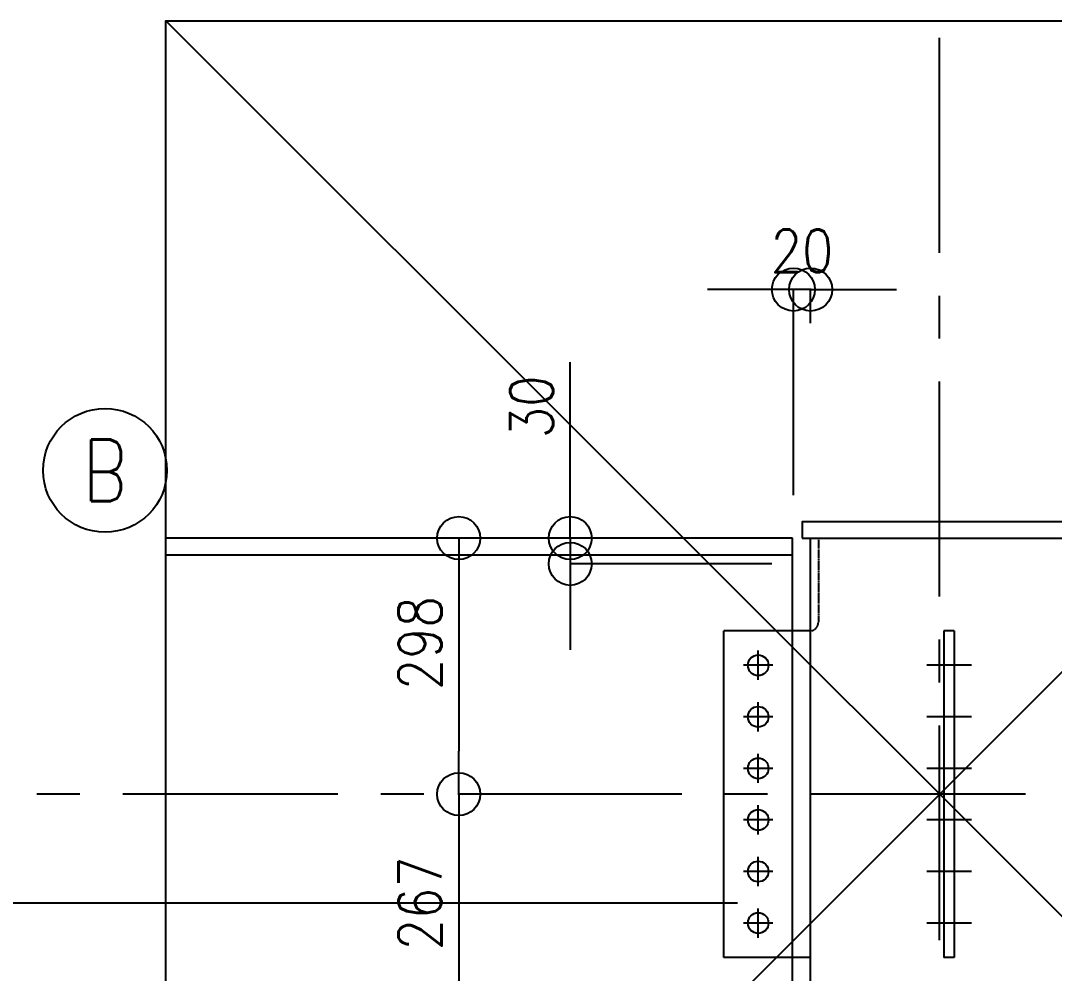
# Model space of a CAD drawing. Extents: x -668440 to 1010955, y -1678500 to 210463.
# Drawn here: x -547837 to -535813, y -997828 to -986743 of the extents above; entities that cross this region are included whole.
import ezdxf
from ezdxf.enums import TextEntityAlignment as Align

# ---------------------------------------------------------------- set-up
doc = ezdxf.new("R2010")
doc.units = 0
doc.header["$MEASUREMENT"] = 0
doc.linetypes.add('CENTER', pattern=[2, 1.25, -0.25, 0.25, -0.25])
doc.linetypes.add('HASEN_S', pattern=[2, 1.5, -0.5])
doc.layers.get('0').update_dxf_attribs({"color": 3, "linetype": 'CONTINUOUS'})
doc.layers.get('Defpoints').update_dxf_attribs({"color": 251, "linetype": 'CONTINUOUS'})
doc.layers.add('00_ADDL', color=253, linetype='CONTINUOUS', plot=False)
for name, color, linetype in [('100', 5, 'CENTER'), ('_1-3_L-CS', 1, 'CONTINUOUS'), ('_5-6_GS-M', 6, 'CONTINUOUS'), ('_B-2_PL-M', 3, 'CONTINUOUS'), ('_B-3_PL-H', 4, 'HASEN_S'), ('_B-6_BN-M', 3, 'CONTINUOUS'), ('BOLT', 4, 'CONTINUOUS'), ('cfhole_u', 7, 'CONTINUOUS'), ('COL_H-300x300x10x15x13', 7, 'CONTINUOUS'), ('SH400-12-6-0-M22@60(0.0)', 7, 'CONTINUOUS'), ('standard2', 2, 'CONTINUOUS')]:
    doc.layers.add(name, color=color, linetype=linetype)
doc.styles.add('DRACAD', font='txt', dxfattribs={"width": 0.85, "bigfont": 'extfont2'})
doc.styles.add('S000', font='simplex.shx', dxfattribs={"width": 0.7, "bigfont": 'extfont2.shx'})
doc.styles.get("Standard").update_dxf_attribs({"font": 'Osaka.ttc'})
doc.dimstyles.new('ISO-25', dxfattribs={"dimtxt": 2.5, "dimasz": 2.5, "dimexe": 1.25, "dimexo": 0.625, "dimtad": 1, "dimdec": 4, "dimdsep": 46, "dimtxsty": 'Standard', "dimcen": 2.5, "dimadec": 0, "dimazin": 0, "dimtfac": 1, "dimtdec": 4, "dimtmove": 0, "dimatfit": 3, "dimfxl": 1, "dimtolj": 1, "dimtzin": 0, "dimarcsym": 0})

# ---------------------------------------------------------------- blocks, each defined once
blk = doc.blocks.new('_ORIGIN')
at = {"color": 0, "linetype": 'ByBlock', "lineweight": -2}
blk.add_line((0, 0), (-1, 0), dxfattribs=at)
blk.add_circle((0, 0), 0.5, dxfattribs=at)
blk = doc.blocks.new('*D10641')
at = {"layer": '_5-6_GS-M', "color": 0, "lineweight": -2}
for p, q in [((-221257, -404199.1), (-221345.2, -404199.1)), ((-221344, -404249.1), (-221344, -404416.1)), ((-221088.1, -404466.1), (-221345.2, -404466.1))]:
    blk.add_line(p, q, dxfattribs=at)
at = {"layer": 'Defpoints', "color": 0}
for p in [(-221207, -404199.1), (-221344, -404466.1), (-221038.1, -404466.1)]:
    blk.add_point(p, dxfattribs=at)
at = {"layer": '_5-6_GS-M', "color": 0, "linetype": 'ByBlock', "lineweight": -2, "xscale": 50, "yscale": 50, "zscale": 50}
for p, rotation in [((-221344, -404199.1), 90), ((-221344, -404466.1), 270)]:
    blk.add_blockref('_ORIGIN', p, dxfattribs=dict(at, rotation=rotation))
at = {"layer": '_5-6_GS-M', "color": 0, "insert": (-221389, -404326.1), "char_height": 50, "attachment_point": 5, "rotation": 90, "style": 'DRACAD'}
blk.add_mtext('\\A1;267', dxfattribs=at)
blk = doc.blocks.new('*D10643')
at = {"layer": '_5-6_GS-M', "color": 0, "lineweight": -2}
for p, q in [((-221005.6, -403901.1), (-221345.2, -403901.1)), ((-221344, -403951.1), (-221344, -404149.1)), ((-221094.7, -404199.1), (-221345.2, -404199.1))]:
    blk.add_line(p, q, dxfattribs=at)
at = {"layer": 'Defpoints', "color": 0}
for p in [(-220955.6, -403901.1), (-221344, -404199.1), (-221044.7, -404199.1)]:
    blk.add_point(p, dxfattribs=at)
at = {"layer": '_5-6_GS-M', "color": 0, "linetype": 'ByBlock', "lineweight": -2, "xscale": 50, "yscale": 50, "zscale": 50}
for p, rotation in [((-221344, -403901.1), 90), ((-221344, -404199.1), 270)]:
    blk.add_blockref('_ORIGIN', p, dxfattribs=dict(at, rotation=rotation))
at = {"layer": '_5-6_GS-M', "color": 0, "insert": (-221389, -404023.3), "char_height": 50, "attachment_point": 5, "rotation": 90, "style": 'DRACAD'}
blk.add_mtext('\\A1;298', dxfattribs=at)
blk = doc.blocks.new('*D10644')
at = {"layer": '_5-6_GS-M', "color": 0, "lineweight": -2}
for p, q in [((-221214.3, -403851.1), (-221214.3, -403696.4)), ((-221005.6, -403901.1), (-221215.3, -403901.1)), ((-221214.3, -403901.1), (-221214.3, -403931.1)), ((-220979.6, -403931.1), (-221215.3, -403931.1)), ((-221214.3, -403981.1), (-221214.3, -404031.1))]:
    blk.add_line(p, q, dxfattribs=at)
at = {"layer": 'Defpoints', "color": 0}
for p in [(-220955.6, -403901.1), (-221214.3, -403931.1), (-220929.6, -403931.1)]:
    blk.add_point(p, dxfattribs=at)
at = {"layer": '_5-6_GS-M', "color": 0, "linetype": 'ByBlock', "lineweight": -2, "xscale": 50, "yscale": 50, "zscale": 50}
for p, rotation in [((-221214.3, -403901.1), 270), ((-221214.3, -403931.1), 90)]:
    blk.add_blockref('_ORIGIN', p, dxfattribs=dict(at, rotation=rotation))
at = {"layer": '_5-6_GS-M', "color": 0, "insert": (-221259.3, -403748.3), "char_height": 50, "attachment_point": 5, "rotation": 90, "style": 'DRACAD'}
blk.add_mtext('\\A1;30', dxfattribs=at)
blk = doc.blocks.new('*D10649')
at = {"layer": '_5-6_GS-M', "color": 0, "lineweight": -2}
for p, q in [((-221004.6, -403611.9), (-221054.6, -403611.9)), ((-220954.6, -403851.1), (-220954.6, -403610.7)), ((-220934.6, -403611.9), (-220954.6, -403611.9)), ((-220934.6, -403651.1), (-220934.6, -403610.7)), ((-220884.6, -403611.9), (-220834.6, -403611.9))]:
    blk.add_line(p, q, dxfattribs=at)
at = {"layer": 'Defpoints', "color": 0}
for p in [(-220954.6, -403611.9), (-220934.6, -403701.1), (-220954.6, -403901.1)]:
    blk.add_point(p, dxfattribs=at)
at = {"layer": '_5-6_GS-M', "color": 0, "linetype": 'ByBlock', "lineweight": -2, "xscale": 50, "yscale": 50, "zscale": 50}
blk.add_blockref('_ORIGIN', (-220954.6, -403611.9), dxfattribs=at)
at = {"layer": '_5-6_GS-M', "color": 0, "linetype": 'ByBlock', "lineweight": -2, "xscale": 50, "yscale": 50, "zscale": 50, "rotation": 180}
blk.add_blockref('_ORIGIN', (-220934.6, -403611.9), dxfattribs=at)
at = {"layer": '_5-6_GS-M', "color": 0, "insert": (-220944.6, -403566.9), "char_height": 50, "attachment_point": 5, "style": 'DRACAD'}
blk.add_mtext('\\A1;20', dxfattribs=at)
blk = doc.blocks.new('剛接合部C1Y')
at = {"layer": '00_ADDL'}
for p, q in [((-221684.62063, -403299.07507), (-219884.62063, -405099.07507)), ((-219884.62063, -403299.07507), (-221684.62063, -405099.07507))]:
    blk.add_line(p, q, dxfattribs=at)
at = {"layer": '00_ADDL', "transparency": 33554661}
blk.add_line((-221019.62063, -404326.07507), (-222979.91336, -404326.07507), dxfattribs=at)
at = {"layer": '00_ADDL'}
blk.add_lwpolyline([(-221684.62063, -405099.07507), (-221684.62063, -403299.07507), (-219884.62063, -403299.07507), (-219884.62063, -405099.07507)], close=True, dxfattribs=at)
at = {"layer": '100', "linetype": 'CENTER', "ltscale": 200}
for p, q in [((-220784.62063, -407169.07507), (-220784.62063, -403299.07507)), ((-219884.62063, -404199.07507), (-225684.62063, -404199.07507))]:
    blk.add_line(p, q, dxfattribs=at)
at = {"layer": '_1-3_L-CS', "ltscale": 10}
blk.add_circle((-221755.43024, -403822.31177), 72, dxfattribs=at)
at = {"layer": '_5-6_GS-M'}
for p, q in [((-220955.62063, -403901.07507), (-221684.62063, -403901.07507)), ((-220955.62063, -404466.07507), (-220955.62063, -403901.07507)), ((-220955.62063, -403921.07507), (-221684.62063, -403921.07507))]:
    blk.add_line(p, q, dxfattribs=at)
at = {"layer": '_B-2_PL-M'}
for p in [(-221035.62065, -404389.07507), (-220935.62065, -404009.07507)]:
    blk.add_line(p, (-221035.62065, -404009.07507), dxfattribs=at)
at = {"layer": '_B-3_PL-H'}
blk.add_line((-220925.62065, -403901.07507), (-220925.62065, -403999.07507), dxfattribs=at)
blk.add_arc((-220935.62065, -403999.07507), 10, 270, 0, dxfattribs=at)
at = {"layer": '_B-6_BN-M'}
for p, q in [((-220995.62065, -404066.07507), (-220995.62065, -404032.07507)), ((-220978.62065, -404049.07507), (-221012.62065, -404049.07507)), ((-220995.62065, -404126.07507), (-220995.62065, -404092.07507)), ((-220978.62065, -404109.07507), (-221012.62065, -404109.07507)), ((-220995.62065, -404186.07507), (-220995.62065, -404152.07507)), ((-220978.62065, -404169.07507), (-221012.62065, -404169.07507)), ((-220995.62065, -404246.07507), (-220995.62065, -404212.07507)), ((-220978.62065, -404229.07507), (-221012.62065, -404229.07507)), ((-220995.62065, -404306.07507), (-220995.62065, -404272.07507)), ((-220978.62065, -404289.07507), (-221012.62065, -404289.07507)), ((-220995.62065, -404366.07507), (-220995.62065, -404332.07507)), ((-220978.62065, -404349.07507), (-221012.62065, -404349.07507)), ((-220935.62063, -404389.07507), (-221035.62065, -404389.07507))]:
    blk.add_line(p, q, dxfattribs=at)
for centre in [(-220995.62065, -404049.07507), (-220995.62065, -404109.07507), (-220995.62065, -404169.07507), (-220995.62065, -404229.07507), (-220995.62065, -404289.07507), (-220995.62065, -404349.07507)]:
    blk.add_circle(centre, 12, dxfattribs=at)
at = {"layer": 'BOLT'}
for p, q in [((-220747.62063, -404049.07507), (-220799.62063, -404049.07507)), ((-220747.62063, -404109.07507), (-220799.62063, -404109.07507)), ((-220747.62063, -404169.07507), (-220799.62063, -404169.07507)), ((-220747.62063, -404229.07507), (-220799.62063, -404229.07507)), ((-220747.62063, -404289.07507), (-220799.62063, -404289.07507)), ((-220747.62063, -404349.07507), (-220799.62063, -404349.07507))]:
    blk.add_line(p, q, dxfattribs=at)
at = {"layer": 'cfhole_u'}
blk.add_lwpolyline([(-220944.62063, -403901.07507), (-220624.62063, -403901.07507), (-220624.62063, -403882.07507), (-220944.62063, -403882.07507)], close=True, dxfattribs=at)
at = {"layer": 'COL_H-300x300x10x15x13'}
blk.add_line((-220934.62063, -405099.07507), (-220934.62063, -403901.07507), dxfattribs=at)
at = {"layer": 'SH400-12-6-0-M22@60(0.0)'}
for p, q in [((-220779.62063, -404009.07507), (-220779.62063, -404389.07507)), ((-220767.62063, -404009.07507), (-220779.62063, -404009.07507)), ((-220767.62063, -404009.07507), (-220767.62063, -404389.07507)), ((-220767.62063, -404389.07507), (-220779.62063, -404389.07507))]:
    blk.add_line(p, q, dxfattribs=at)
at = {"layer": 'standard2'}
for p, q in [((-220784.62063, -403901.07507), (-220784.62063, -403901.07507)), ((-220784.62063, -404199.07507), (-220784.62063, -404199.07507))]:
    blk.add_line(p, q, dxfattribs=at)
at = {"layer": '_1-3_L-CS', "ltscale": 10, "style": 'S000', "text_generation_flag": 2, "width": 0.8}
blk.add_text('B', height=72, rotation=180.00000003, dxfattribs=at).set_placement((-221755.43024, -403822.31177), align=Align.MIDDLE)
at = {"layer": '_5-6_GS-M'}
dim = blk.add_linear_dim(base=(-220954.62063, -403611.94755), p1=(-220934.62062, -403701.07507), p2=(-220954.62063, -403901.07507), dimstyle='ISO-25', override={"dimtxt": 50, "dimasz": 50, "dimexo": 50, "dimgap": 20, "dimdec": 0, "dimtxsty": 'DRACAD', "dimblk1": 'ORIGIN', "dimblk2": 'ORIGIN', "dimsah": 1}, dxfattribs=at)
dim.commit()
dim.dimension.update_dxf_attribs({"geometry": '*D10649', "text_midpoint": (-220944.62062, -403611.94755), "dimtype": 160})
for base, p1, p2, override, picture, middle in [((-221214.25225, -403931.07507), (-220955.62063, -403901.07507), (-220929.62062, -403931.07507), {"dimtxt": 50, "dimasz": 50, "dimexe": 1, "dimexo": 50, "dimgap": 20, "dimdec": 0, "dimtxsty": 'DRACAD', "dimblk1": 'ORIGIN', "dimblk2": 'ORIGIN', "dimsah": 1}, '*D10644', (-221214.25225, -403748.31465)), ((-221343.95396, -404199.07507), (-220955.62063, -403901.07507), (-221044.66202, -404199.07507), {"dimtxt": 50, "dimasz": 50, "dimexo": 50, "dimgap": 20, "dimdec": 0, "dimtxsty": 'DRACAD', "dimblk1": 'ORIGIN', "dimblk2": 'ORIGIN', "dimsah": 1}, '*D10643', (-221343.95396, -404023.28247)), ((-221343.95396, -404466.07507), (-221206.95396, -404199.07507), (-221038.12842, -404466.07507), {"dimtxt": 50, "dimasz": 50, "dimexo": 50, "dimgap": 20, "dimdec": 0, "dimtxsty": 'DRACAD', "dimblk1": 'ORIGIN', "dimblk2": 'ORIGIN', "dimsah": 1}, '*D10641', (-221343.95396, -404326.07507))]:
    dim = blk.add_linear_dim(base=base, p1=p1, p2=p2, angle=90, dimstyle='ISO-25', override=override, dxfattribs=at)
    dim.commit()
    dim.dimension.update_dxf_attribs({"geometry": picture, "text_midpoint": middle, "dimtype": 160})

msp = doc.modelspace()

# ---------------------------------------------------------------- block references
at = {"xscale": 10, "yscale": 10, "zscale": 10}
msp.add_blockref('剛接合部C1Y', (1670698.6842, 3046247.35843, 5600), dxfattribs=at)

doc.saveas('drawing.dxf')
